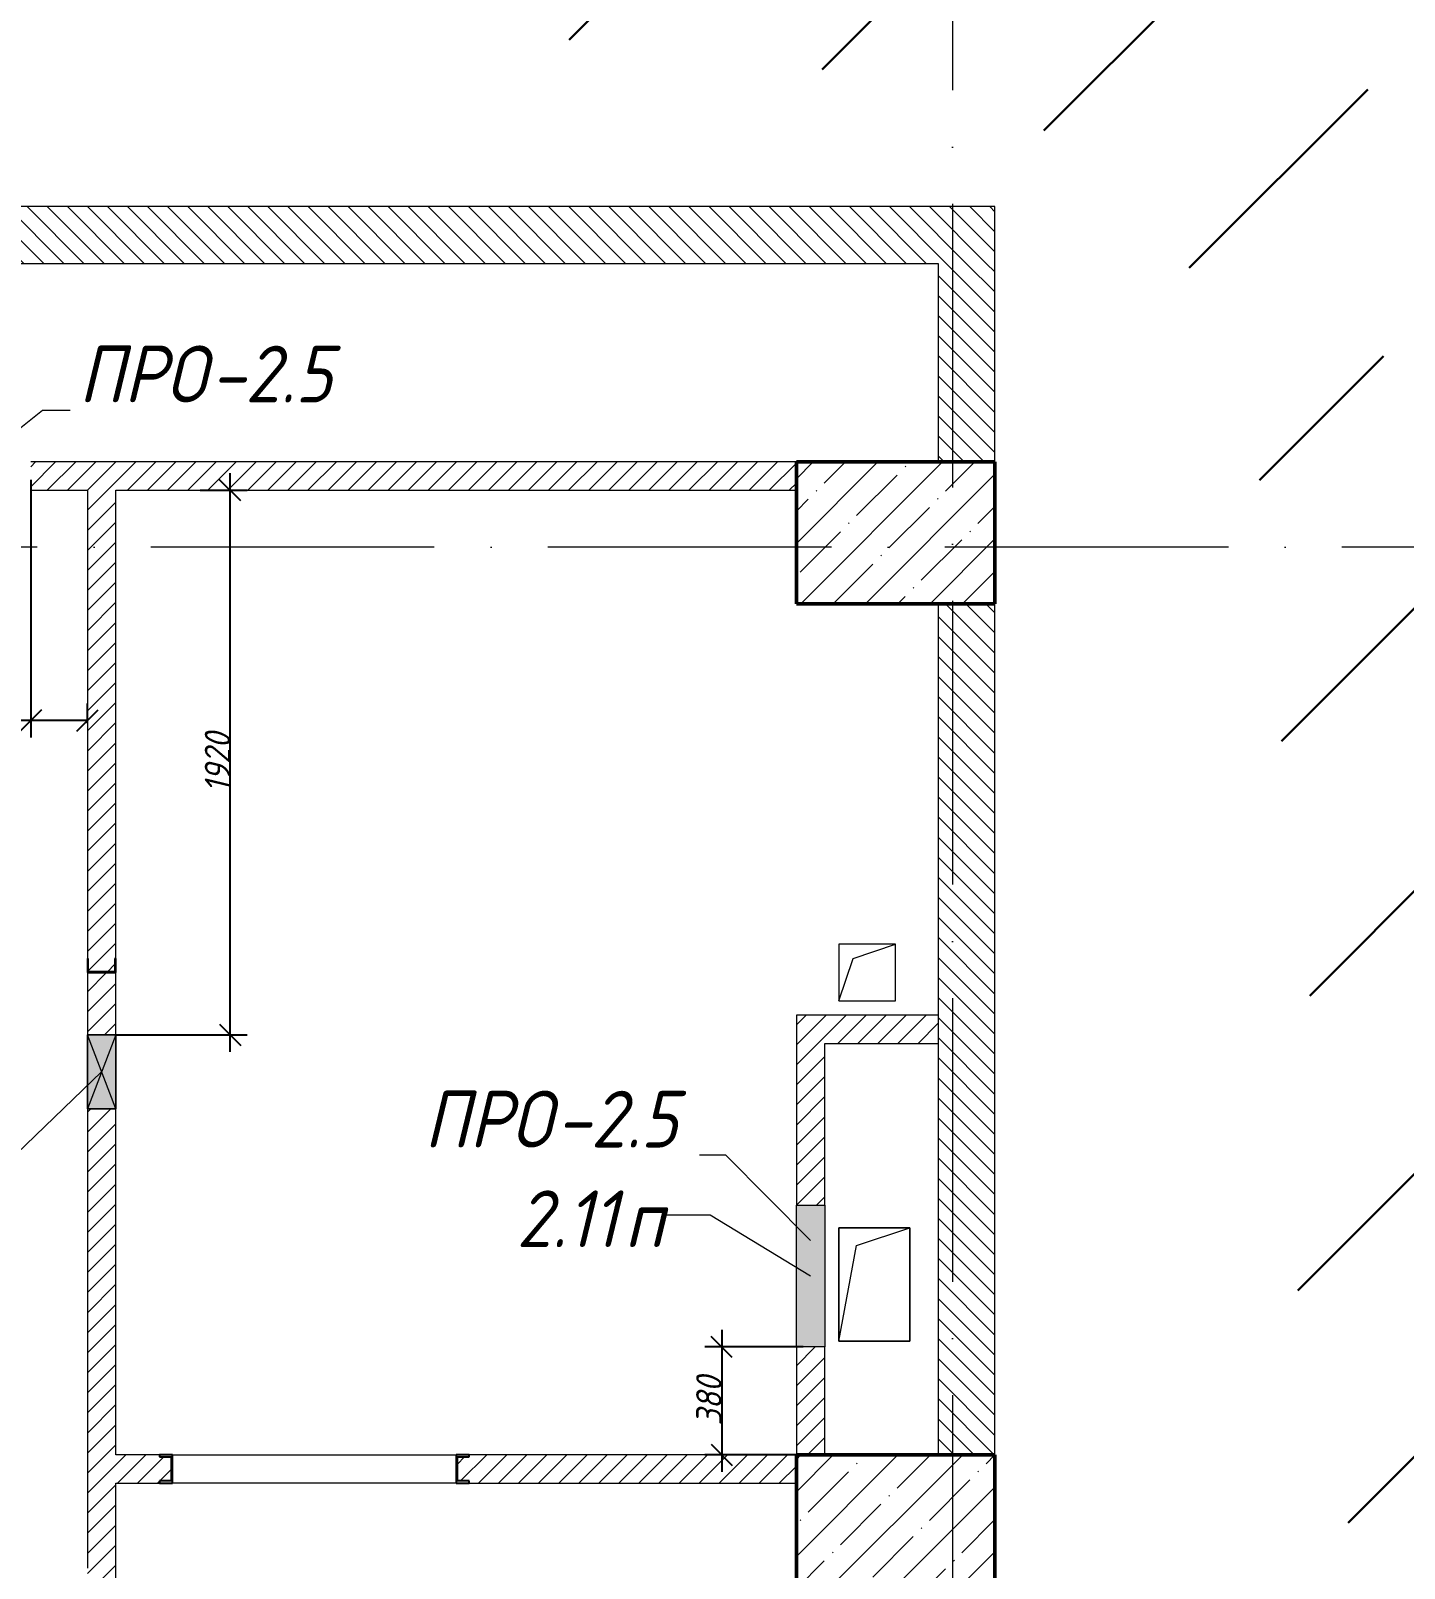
# Model space of a CAD drawing. Header units: millimetres. Extents: x -537608 to 253996, y -217170 to 186033.
# Drawn here: x -98798 to -93954, y 14105 to 19525 of the extents above; entities that cross this region are included whole.
import ezdxf

# ---------------------------------------------------------------- set-up
doc = ezdxf.new("R2010")
doc.units = ezdxf.units.MM
doc.linetypes.add('50_200_ШТРИХ_1Т_ш5_п1_п1_', pattern=[1400, 1000, -200, 0, -200])
for name, color, linetype, lineweight in [('2) окраска коммуникации', 152, 'Continuous', 30), ('A-____-____-DIMS', 7, 'Continuous', 9), ('A-DETL-GENF-OTLN', 7, 'Continuous', 9), ('A-FLOR-____-OTLN', 7, 'Continuous', 9), ('A-GENM-____-IDEN', 7, 'Continuous', 9), ('A-GENM-____-MCUT', 7, 'Continuous', 25), ('A-GENM-____-OTLN', 7, 'Continuous', 9), ('A-GENM-____-OTLN-1', 7, 'Continuous', 25), ('A-GLAZ-____-IDEN', 7, 'Continuous', 9), ('A-GLAZ-____-OTLN', 7, 'Continuous', 9), ('A-WALL-____-MCUT', 7, 'Continuous', 13), ('A-WALL-____-PATT-1', 7, 'Continuous', 9), ('A-WALL-FNSH-MCUT-1', 7, 'Continuous', 9), ('I-WALL-____-OTLN', 7, 'Continuous', 9), ('S-COLS-____-MCUT', 7, 'Continuous', 50), ('S-COLS-____-OTLN', 7, 'Continuous', 9), ('S-GRID-____-OTLN-1', 7, '50_200_ШТРИХ_1Т_ш5_п1_п1_', 9)]:
    doc.layers.add(name, color=color, linetype=linetype, lineweight=lineweight)
doc.styles.add('ISOCPEUR_I_11', font='isocpeui.ttf', dxfattribs={"width": 0.9, "height": 200})
doc.styles.add('ISOCPEUR_I_7', font='isocpeui.ttf', dxfattribs={"width": 0.9, "height": 90})
doc.dimstyles.new('ISO-1_8_0_9К_СРЕДНИЙ_Кладочные_1', dxfattribs={"dimscale": 304.8, "dimtxt": 89.638306, "dimasz": 0.246063, "dimexe": 0.19685, "dimexo": 0, "dimgap": 0, "dimtad": 1, "dimdec": 3, "dimrnd": 0.001, "dimdsep": 46, "dimtxsty": 'ISOCPEUR_I_7', "dimblk1": 'OBLIQUE', "dimblk2": 'OBLIQUE', "dimsah": 1, "dimcen": 0.09, "dimdle": 0.19685, "dimazin": 0, "dimtfac": 1, "dimtdec": 4, "dimtix": 1, "dimtmove": 0, "dimatfit": 3, "dimfxl": 1, "dimtvp": 1, "dimtolj": 1, "dimtzin": 0, "dimarcsym": 2})
doc.dimstyles.new('ISO-1_8_0_9К_СРЕДНИЙ_Кладочные_2', dxfattribs={"dimscale": 304.8, "dimtxt": 89.638306, "dimasz": 0.246063, "dimexe": 0.19685, "dimexo": 0, "dimgap": 0, "dimtad": 1, "dimdec": 3, "dimrnd": 0.001, "dimdsep": 46, "dimtxsty": 'ISOCPEUR_I_7', "dimblk1": 'OBLIQUE', "dimblk2": 'OBLIQUE', "dimsah": 1, "dimcen": 0.09, "dimdle": 0.19685, "dimazin": 0, "dimtfac": 1, "dimtdec": 4, "dimtix": 1, "dimtmove": 1, "dimatfit": 3, "dimfxl": 1, "dimtvp": 1, "dimtolj": 1, "dimtzin": 0, "dimarcsym": 2})
pattern_1 = [(135, (-184647.673, -45376.493), (-35.35534, -35.35534), [])]
pattern_2 = [(45, (-184647.673, -45376.493), (-35.35534, 35.35534), [])]

# ---------------------------------------------------------------- blocks, each defined once
blk = doc.blocks.new('BSC_Колонна _Прямоугольная - 500х700-V125-АР1_План отверстий 2 этажа в осях 1-64_Ю-ЯЯ')
at = {"layer": 'S-COLS-____-OTLN'}
h = blk.add_hatch(dxfattribs=at)
h.set_pattern_fill('FP_138', color=256, style=0, pattern_type=2)
h.set_pattern_definition([(315, (-63131.04, 88900), (114.04925, 114.04925), []), (315, (-63131.04, 88785.95), (114.04925, 114.04925), [201.613, -40.323, 3.353, -36.97])])
h.paths.add_polyline_path([(-250, 350), (-250, -350), (250, -350), (250, 350)], flags=0)
at = {"layer": 'S-COLS-____-MCUT'}
for p, q in [((250, 350), (-250, 350)), ((-250, 350), (-250, -350)), ((250, -350), (250, 350)), ((-250, -350), (250, -350))]:
    blk.add_line(p, q, dxfattribs=at)
blk = doc.blocks.new('BSC_Колонна _Прямоугольная - 500х700-V128-АР1_План отверстий 2 этажа в осях 1-64_Ю-ЯЯ')
at = {"layer": 'S-COLS-____-OTLN'}
h = blk.add_hatch(dxfattribs=at)
h.set_pattern_fill('FP_141', color=256, style=0, pattern_type=2)
h.set_pattern_definition([(315, (-59631.04, 88900), (114.04925, 114.04925), []), (315, (-59631.04, 88785.95), (114.04925, 114.04925), [201.613, -40.323, 3.353, -36.97])])
h.paths.add_polyline_path([(-250, 350), (-250, -350), (250, -350), (250, 350)], flags=0)
at = {"layer": 'S-COLS-____-MCUT'}
for p, q in [((250, 350), (-250, 350)), ((-250, 350), (-250, -350)), ((250, -350), (250, 350)), ((-250, -350), (250, -350))]:
    blk.add_line(p, q, dxfattribs=at)
blk = doc.blocks.new('154_Стойка_СКБ_Швеллер - СМ-2180_100-28278414-АР1_План отверстий 2 этажа в осях 1-64_Ю-ЯЯ')
at = {"layer": 'A-GENM-____-MCUT'}
for p, q in [((171, 50), (125, 50)), ((125, 50), (125, -50)), ((129.5, 42.4), (171, 42.4)), ((129.5, -42.4), (129.5, 42.4)), ((171, 42.4), (171, 50)), ((125, -50), (171, -50)), ((171, -42.4), (129.5, -42.4)), ((171, -50), (171, -42.4))]:
    blk.add_line(p, q, dxfattribs=at)
blk = doc.blocks.new('154_Фахверк_СКБ_Швеллер - Тип_100_3960-28331862-АР1_План отверстий 2 этажа в осях 1-64_Ю-ЯЯ')
at = {"layer": 'A-GENM-____-MCUT'}
for p, q in [((175, 50), (125, 50)), ((125, 50), (125, -50)), ((128, 47), (175, 47)), ((128, -47), (128, 47)), ((175, 47), (175, 50)), ((125, -50), (175, -50)), ((175, -47), (128, -47)), ((175, -50), (175, -47))]:
    blk.add_line(p, q, dxfattribs=at)
blk = doc.blocks.new('AR_Отверстие Ниша - Лючок-32405315-АР1_План отверстий 2 этажа в осях 1-64_Ю-ЯЯ')
at = {"layer": 'A-GLAZ-____-OTLN'}
blk.add_hatch(color=256, dxfattribs=at).paths.add_polyline_path([(-250, -50), (250, -50), (250, 50), (-250, 50)], flags=0)
for p, q in [((-250, 50), (250, 50)), ((-250, -50), (-250, 50)), ((250, 50), (250, -50)), ((250, -50), (-250, -50))]:
    blk.add_line(p, q, dxfattribs=at)
blk = doc.blocks.new('AR_Отверстие прямоугольное _в плите_ - AR_Отверстие прямоугольное _в плите_-30459207-АР1_План отверстий 2 этажа в осях 1-64_Ю-ЯЯ')
at = {"layer": 'A-GENM-____-OTLN'}
for p, q in [((100, 100), (-100, 100)), ((-100, 100), (-100, -100)), ((-50, 50), (100, 100)), ((100, -100), (100, 100)), ((-100, -100), (-50, 50)), ((-100, -100), (100, -100))]:
    blk.add_line(p, q, dxfattribs=at)
blk = doc.blocks.new('AR_Отверстие прямоугольное _в плите_ - AR_Отверстие прямоугольное _в плите_-30459204-АР1_План отверстий 2 этажа в осях 1-64_Ю-ЯЯ')
at = {"layer": 'A-GENM-____-OTLN'}
for p, q in [((125, 200), (-125, 200)), ((-125, 200), (-125, -200)), ((-62.5, 137.5), (125, 200)), ((125, -200), (125, 200)), ((-125, -200), (-62.5, 137.5)), ((-125, -200), (125, -200))]:
    blk.add_line(p, q, dxfattribs=at)
blk = doc.blocks.new('AR_Отверстие прямоугольное _в стене__БезПР - AR_Отверстие прямоугольное _в стене__БезПР-36789349-АР1_План отверстий 2 этажа в осях 1-64_Ю-ЯЯ')
at = {"layer": 'A-GLAZ-____-OTLN'}
blk.add_hatch(color=256, dxfattribs=at).paths.add_polyline_path([(130, 50), (-130, 50), (-130, -50), (130, -50)], flags=0)
at = {"layer": 'A-DETL-GENF-OTLN'}
for p, q in [((-130, -50), (-130, 50)), ((-130, 50), (130, 50)), ((130, 50), (-130, -50)), ((-130, 50), (130, -50)), ((130, 50), (-130, 50)), ((-130, 50), (-130, -50)), ((130, 50), (130, -50)), ((130, -50), (130, 50)), ((130, -50), (-130, -50)), ((-130, -50), (130, -50))]:
    blk.add_line(p, q, dxfattribs=at)
at = {"layer": 'A-GLAZ-____-OTLN'}
blk.add_line((130, 50), (-130, 50), dxfattribs=at)
blk = doc.blocks.new('_Oblique')
at = {"color": 0, "linetype": 'ByBlock', "lineweight": -2}
blk.add_line((-0.5, -0.5), (0.5, 0.5), dxfattribs=at)
blk = doc.blocks.new('*D2272')
at = {"layer": 'A-____-____-DIMS', "color": 0, "lineweight": -2, "transparency": 16777216}
for p, q in [((-96361.1, 14944.5), (-96361.1, 14444.5)), ((-96073.3, 14884.5), (-96421.1, 14884.5)), ((-96097.7, 14504.5), (-96421.1, 14504.5))]:
    blk.add_line(p, q, dxfattribs=at)
at = {"layer": 'Defpoints', "color": 0, "transparency": 16777216}
for p in [(-96073.3, 14884.5), (-96361.1, 14504.5), (-96097.7, 14504.5)]:
    blk.add_point(p, dxfattribs=at)
at = {"layer": 'A-____-____-DIMS', "color": 0, "lineweight": -2, "transparency": 16777216, "xscale": 75, "yscale": 75, "zscale": 75}
for p, rotation in [((-96361.1, 14884.5), 90), ((-96361.1, 14504.5), 270)]:
    blk.add_blockref('_Oblique', p, dxfattribs=dict(at, rotation=rotation))
at = {"layer": 'A-____-____-DIMS', "color": 0, "transparency": 16777216, "insert": (-96406.1, 14694.5), "char_height": 90, "width": 409.578, "attachment_point": 5, "rotation": 90, "style": 'ISOCPEUR_I_7'}
blk.add_mtext('\\A1;380', dxfattribs=at)
blk = doc.blocks.new('*D2273')
at = {"layer": 'A-____-____-DIMS', "color": 0, "lineweight": -2, "transparency": 16777216}
for p, q in [((-98797.7, 17941.1), (-98797.7, 17032.9)), ((-98597.7, 17083.8), (-98597.7, 17152.9)), ((-98797.7, 17092.9), (-99090.1, 17092.9)), ((-98597.7, 17092.9), (-98857.7, 17092.9))]:
    blk.add_line(p, q, dxfattribs=at)
at = {"layer": 'Defpoints', "color": 0, "transparency": 16777216}
for p in [(-98797.7, 17941.1), (-98597.7, 17092.9), (-98597.7, 17083.8)]:
    blk.add_point(p, dxfattribs=at)
at = {"layer": 'A-____-____-DIMS', "color": 0, "lineweight": -2, "transparency": 16777216, "xscale": 75, "yscale": 75, "zscale": 75, "rotation": 180}
blk.add_blockref('_Oblique', (-98797.7, 17092.9), dxfattribs=at)
at = {"layer": 'A-____-____-DIMS', "color": 0, "lineweight": -2, "transparency": 16777216, "xscale": 75, "yscale": 75, "zscale": 75}
blk.add_blockref('_Oblique', (-98597.7, 17092.9), dxfattribs=at)
at = {"layer": 'A-____-____-DIMS', "color": 0, "transparency": 16777216, "insert": (-99208.9, 17212.9), "char_height": 90, "width": 409.578, "attachment_point": 1, "line_spacing_factor": 1.149209, "style": 'ISOCPEUR_I_7'}
blk.add_mtext('\\A1;200', dxfattribs=at)
blk = doc.blocks.new('*D2333')
at = {"layer": 'A-____-____-DIMS', "color": 0, "lineweight": -2, "transparency": 16777216}
for p, q in [((-98094, 15924.5), (-98094, 17964.5)), ((-98200, 17904.5), (-98034, 17904.5)), ((-98497.7, 15984.5), (-98034, 15984.5))]:
    blk.add_line(p, q, dxfattribs=at)
at = {"layer": 'Defpoints', "color": 0, "transparency": 16777216}
for p in [(-98200, 17904.5), (-98094, 17904.5), (-98497.7, 15984.5)]:
    blk.add_point(p, dxfattribs=at)
at = {"layer": 'A-____-____-DIMS', "color": 0, "lineweight": -2, "transparency": 16777216, "xscale": 75, "yscale": 75, "zscale": 75}
for p, rotation in [((-98094, 17904.5), 90), ((-98094, 15984.5), 270)]:
    blk.add_blockref('_Oblique', p, dxfattribs=dict(at, rotation=rotation))
at = {"layer": 'A-____-____-DIMS', "color": 0, "transparency": 16777216, "insert": (-98139, 16944.5), "char_height": 90, "width": 504.733, "attachment_point": 5, "rotation": 90, "style": 'ISOCPEUR_I_7'}
blk.add_mtext('\\A1;1920', dxfattribs=at)

msp = doc.modelspace()

# ---------------------------------------------------------------- hatches: boundary and pattern name
at = {"layer": '2) окраска коммуникации'}
h = msp.add_hatch(dxfattribs=at)
h.set_pattern_fill('ANSI31', color=5, scale=222)
h.set_pattern_definition([(45, (-124537.44, -12133.2), (-498.404, 498.404), [])])
edge = h.paths.add_edge_path()
edge.add_spline(control_points=[(-109796.4477, 19603.2363), (-109405.6613, 19107.1486), (-108761.3909, 19603.2363), (-107937.5714, 19096.5941), (-107124.3121, 19719.3418), (-105973.0766, 19297.1394), (-105025.7387, 19476.528), (-104061.0659, 19152.9749), (-103149.2498, 19549.1626), (-100993.5717, 19264.9514), (-99394.5926, 19502.6644), (-98286.8285, 19807.5485), (-97136.7694, 19486.1402), (-96003.6246, 19418.533), (-94971.956, 19181.9077), (-94413.8399, 18252.3087), (-94413.8399, 16807.5485), (-94176.2923, 15728.4895), (-94632.9321, 15491.8643), (-93821.1271, 14274.9347), (-94835.883, 13666.4699), (-94345.6117, 12004.82), (-94734.6023, 11294.9437), (-94311.7863, 10707.5485), (-93009.516, 10263.9339), (-92992.6033, 11142.8275), (-92096.6725, 11548.4707), (-92096.6725, 13238.6514), (-92738.9143, 13576.6874), (-92096.6725, 14269.6612), (-92738.9143, 15114.752), (-92096.6725, 15807.7258), (-92823.4779, 16807.5485), (-92096.6725, 17548.6119), (-93309.5707, 18024.6169), (-93309.5707, 17700.7281), (-94024.2719, 17903.5497), (-94024.2719, 18507.5485), (-94091.9227, 19323.3009), (-94091.9227, 19807.5485), (-93686.3314, 21039.9453), (-93855.4569, 21834.3299), (-94362.8348, 22189.2677), (-95022.4271, 22375.1875), (-96003.3592, 22375.1875), (-96832.0769, 22358.2857), (-97660.7947, 22578.0091), (-98032.8726, 23304.7872), (-97863.7456, 24538.6186), (-97204.1548, 25557.5485), (-95461.5629, 25829.2748), (-94954.1834, 26944.7936), (-94700.4944, 27874.3926), (-94328.4181, 28195.5275), (-94497.5436, 29158.9302), (-93702.6512, 29192.7338), (-92890.8446, 29378.6536), (-92958.4954, 30663.1904), (-93499.3899, 31262.2493), (-92349.3324, 32935.5282), (-93397.9153, 33611.6002), (-92349.3324, 34575.0036), (-93093.4882, 35521.5044), (-92096.6725, 37059.5682), (-92096.6725, 37059.5682), (-92364.3144, 38251.0368), (-93057.7305, 39417.2617), (-94224.7007, 38774.9933), (-95205.6328, 39282.0473), (-96372.603, 38690.4843), (-98030.0385, 39518.6725), (-99044.796, 39214.4401), (-100296.3282, 38470.7602), (-99517.6765, 36837.5485), (-100160.3545, 35574.8853), (-98908.8223, 34374.8575), (-100278.7435, 32716.5485), (-99077.9478, 31281.8273), (-100177.604, 30365.5485), (-99095.1973, 28759.0309), (-100111.1343, 27453.1256), (-99755.9707, 26540.4284), (-99942.0089, 25965.7665), (-100770.7266, 25678.4359), (-102174.4731, 26202.3924), (-102732.5892, 25661.5341), (-103831.9102, 26286.9014), (-104203.9865, 25644.6323), (-105151.0932, 26337.6068), (-106346.6725, 24924.7495), (-104916.4898, 23238.2601), (-105406.955, 22181.3397), (-104798.1024, 21750.5485), (-105609.9075, 21237.5485), (-105609.9075, 20348.0516), (-106709.2269, 20263.5426), (-107030.5667, 20669.1858), (-107740.8955, 20297.3462), (-108248.275, 20990.3207), (-108958.6038, 20500.1678), (-109702.7596, 20314.248), (-109796.4477, 19603.2363)], knot_values=[0, 0, 0, 0, 1, 2, 3, 4, 5, 6, 7, 8, 9, 10, 11, 12, 13, 14, 15, 16, 17, 18, 19, 20, 21, 22, 23, 24, 25, 26, 27, 28, 29, 30, 31, 32, 33, 34, 35, 36, 37, 38, 39, 40, 41, 42, 43, 44, 45, 46, 47, 48, 49, 50, 51, 52, 53, 54, 55, 56, 57, 58, 59, 60, 61, 62, 63, 64, 65, 66, 67, 68, 69, 70, 71, 72, 73, 74, 75, 76, 77, 78, 79, 80, 81, 82, 83, 84, 85, 86, 87, 88, 89, 90, 91, 92, 93, 94, 95, 96, 97, 98, 99, 99, 99, 99], degree=3, periodic=0)
edge = h.paths.add_edge_path(flags=16)
edge.add_arc((-101992.4495, 21054.5161), 1274.5672, 125, 235, ccw=False)
edge.add_arc((-102056.9899, 23050.4715), 1162.0444, 125, 235, ccw=False)
edge.add_arc((-101314.1845, 23739.4222), 1433.6455, 59.4317392, 169.4317391, ccw=False)
edge.add_arc((-101696.08, 23285.0083), 2021.4887, -53.3391216, 56.6608783, ccw=False)
edge.add_arc((-101432.1512, 21092.0497), 1102.6336, -78.7902966, 31.2097033, ccw=False)
edge.add_arc((-101970.655, 20537.6075), 919.0678, 215, 325, ccw=False)
edge = h.paths.add_edge_path(flags=16)
edge.add_arc((-96550.6013, 29272.3181), 1174.7616, 125, 235, ccw=False)
edge.add_arc((-95978.8453, 32013.487), 2171.5877, 125, 235, ccw=False)
edge.add_arc((-96310.0507, 35098.1976), 1594.1487, 125, 235, ccw=False)
edge.add_arc((-96112.4881, 36410.2191), 1111.9458, 70.3179919, 180.3179918, ccw=False)
edge.add_arc((-95890.6898, 36311.381), 1155.9508, -27.5911346, 82.4088653, ccw=False)
edge.add_arc((-95767.891, 34488.2427), 1572.0517, -55, 55, ccw=False)
edge.add_arc((-95921.7966, 31692.944), 1840.3779, -55, 55, ccw=False)
edge.add_arc((-95987.1671, 29572.8705), 1277.4016, -81.3467367, 28.6532632, ccw=False)
edge.add_arc((-96509.6966, 28810.4622), 872.5123, 215, 325, ccw=False)
at = {"layer": 'A-WALL-____-PATT-1'}
h = msp.add_hatch(dxfattribs=at)
h.set_pattern_fill('FP_6', color=256, style=0, pattern_type=2)
h.set_pattern_definition(pattern_1)
h.paths.add_polyline_path([(-95397.6725, 18704.5485), (-95397.6725, 18904.5485), (-99791.6725, 18904.5485), (-99791.6725, 18835.5485), (-99797.6725, 18835.5485), (-99797.6725, 18904.5485), (-103047.6725, 18904.5485), (-103047.6725, 18704.5485), (-102422.6725, 18704.5485), (-102422.6725, 18804.5485), (-101172.6725, 18804.5485), (-101172.6725, 18704.5485), (-99797.6725, 18704.5485), (-99797.6725, 18773.5485), (-99791.6725, 18773.5485), (-99791.6725, 18704.5485), (-95597.6725, 18704.5485)], flags=0)
h.paths.add_polyline_path([(-104672.6725, 18704.5485), (-104147.6725, 18704.5485), (-104147.6725, 18904.5485), (-104741.6725, 18904.5485), (-104741.6725, 18835.5485), (-104747.6725, 18835.5485), (-104747.6725, 18773.5485), (-104741.6725, 18773.5485), (-104741.6725, 18704.5485)], flags=0)
h.paths.add_polyline_path([(-106247.6725, 18704.5485), (-106247.6725, 18904.5485), (-109697.6725, 18904.5485), (-109697.6725, 18704.5485), (-106892.8243, 18704.5485)], flags=0)
h = msp.add_hatch(dxfattribs=at)
h.set_pattern_fill('FP_6', color=256, style=0, pattern_type=2)
h.set_pattern_definition(pattern_1)
h.paths.add_polyline_path([(-95397.6725, 18004.5485), (-95397.6725, 18704.5485), (-95597.6725, 18704.5485), (-95597.6725, 18004.5485)], flags=0)
h = msp.add_hatch(dxfattribs=at)
h.set_pattern_fill('FP_5', color=256, style=0, pattern_type=2)
h.set_pattern_definition(pattern_2)
h.paths.add_polyline_path([(-96097.6725, 17904.5485), (-96097.6725, 18004.5485), (-98797.6725, 18004.5485), (-98797.6725, 17904.5485), (-96287.8203, 17904.5485)], flags=0)
h.paths.add_polyline_path([(-99297.6725, 17904.5485), (-99297.6725, 18004.5485), (-101147.6725, 18004.5485), (-101147.6725, 17904.5485), (-99822.8216, 17904.5485)], flags=0)
h = msp.add_hatch(dxfattribs=at)
h.set_pattern_fill('FP_5', color=256, style=0, pattern_type=2)
h.set_pattern_definition(pattern_2)
h.paths.add_polyline_path([(-98497.6725, 10004.5485), (-98497.6725, 12004.5485), (-98597.6725, 12004.5485), (-98597.6725, 10004.5485)], flags=0)
h.paths.add_polyline_path([(-98594.6725, 12007.5485), (-98500.6725, 12007.5485), (-98500.6725, 12054.5485), (-98497.6725, 12054.5485), (-98497.6725, 15724.5485), (-98597.6725, 15724.5485), (-98597.6725, 12054.5485), (-98594.6725, 12054.5485)], flags=0)
h.paths.add_polyline_path([(-98541.2019, 15984.5485), (-98497.6725, 15984.5485), (-98497.6725, 16204.5485), (-98597.6725, 16204.5485), (-98597.6725, 15984.5485), (-98594.6725, 15984.5485)], flags=0)
h.paths.add_polyline_path([(-98547.7608, 16207.5485), (-98500.6725, 16207.5485), (-98500.6725, 16254.5485), (-98497.6725, 16254.5485), (-98497.6725, 17904.5485), (-98597.6725, 17904.5485), (-98597.6725, 16254.5485), (-98594.6725, 16254.5485), (-98594.6725, 16207.5485)], flags=0)
h = msp.add_hatch(dxfattribs=at)
h.set_pattern_fill('FP_6', color=256, style=0, pattern_type=2)
h.set_pattern_definition(pattern_1)
h.paths.add_polyline_path([(-95397.6725, 14504.5485), (-95397.6725, 17504.5485), (-95597.6725, 17504.5485), (-95597.6725, 14504.5485)], flags=0)
h = msp.add_hatch(dxfattribs=at)
h.set_pattern_fill('FP_5', color=256, style=0, pattern_type=2)
h.set_pattern_definition(pattern_2)
h.paths.add_polyline_path([(-96097.6725, 14504.5485), (-95997.6725, 14504.5485), (-95997.6725, 14884.5485), (-96097.6725, 14884.5485)], flags=0)
h.paths.add_polyline_path([(-96097.6725, 15384.5485), (-95997.6725, 15384.5485), (-95997.6725, 16054.5485), (-96097.6725, 16054.5485)], flags=0)
h = msp.add_hatch(dxfattribs=at)
h.set_pattern_fill('FP_5', color=256, style=0, pattern_type=2)
h.set_pattern_definition(pattern_2)
h.paths.add_polyline_path([(-95597.6725, 15954.5485), (-95597.6725, 16054.5485), (-95997.6725, 16054.5485), (-95997.6725, 15954.5485)], flags=0)
h = msp.add_hatch(dxfattribs=at)
h.set_pattern_fill('FP_5', color=256, style=0, pattern_type=2)
h.set_pattern_definition(pattern_2)
h.paths.add_polyline_path([(-97251.6725, 14404.5485), (-96097.6725, 14404.5485), (-96097.6725, 14504.5485), (-97251.6725, 14504.5485), (-97251.6725, 14496.9485), (-97293.1725, 14496.9485), (-97293.1725, 14412.1485), (-97251.6725, 14412.1485)], flags=0)
h.paths.add_polyline_path([(-98497.6725, 14404.5485), (-98343.6725, 14404.5485), (-98343.6725, 14412.1485), (-98302.1725, 14412.1485), (-98302.1725, 14496.9485), (-98343.6725, 14496.9485), (-98343.6725, 14504.5485), (-98497.6725, 14504.5485), (-98497.6725, 14412.1485)], flags=0)

# ---------------------------------------------------------------- linework, layer by layer
at = {"layer": 'A-FLOR-____-OTLN'}
for p, q in [((-95947.6725, 15304.5485), (-95697.6725, 15304.5485)), ((-95947.6725, 14904.5485), (-95947.6725, 15304.5485)), ((-95697.6725, 15304.5485), (-95697.6725, 14904.5485)), ((-95697.6725, 14904.5485), (-95947.6725, 14904.5485))]:
    msp.add_line(p, q, dxfattribs=at)
at = {"layer": 'A-GENM-____-IDEN'}
for p, q in [((-99047.6725, 17954.5485), (-98756.2635, 18187.2268)), ((-98756.2635, 18187.2268), (-98658.0984, 18187.2268)), ((-96346.916, 15560.5717), (-96439.8026, 15560.5717)), ((-96047.6725, 15259.7028), (-96346.916, 15560.5717))]:
    msp.add_line(p, q, dxfattribs=at)
at = {"layer": 'A-GLAZ-____-IDEN'}
for p, q in [((-98547.6725, 15854.5485), (-99007.6788, 15411.8525)), ((-96401.509, 15348.8904), (-96560.1821, 15348.8904)), ((-96047.6725, 15134.5485), (-96401.509, 15348.8904))]:
    msp.add_line(p, q, dxfattribs=at)
at = {"layer": 'A-WALL-____-MCUT'}
for p, q in [((-95397.6725, 18904.5485), (-99722.6725, 18904.5485)), ((-95397.6725, 18004.5485), (-95397.6725, 18904.5485)), ((-99722.6725, 18704.5485), (-95597.6725, 18704.5485)), ((-95597.6725, 18704.5485), (-95597.6725, 18004.5485)), ((-95597.6725, 17504.5485), (-95597.6725, 14504.5485)), ((-95397.6725, 14504.5485), (-95397.6725, 17504.5485))]:
    msp.add_line(p, q, dxfattribs=at)
at = {"layer": 'A-WALL-FNSH-MCUT-1'}
for p, q in [((-96097.6725, 18004.5485), (-98797.6725, 18004.5485)), ((-98797.6725, 17904.5485), (-98597.6725, 17904.5485)), ((-98597.6725, 17904.5485), (-98597.6725, 16254.5485)), ((-98497.6725, 16254.5485), (-98497.6725, 17904.5485)), ((-98497.6725, 17904.5485), (-96097.6725, 17904.5485)), ((-98597.6725, 16204.5485), (-98597.6725, 15984.5485)), ((-98497.6725, 15984.5485), (-98497.6725, 16204.5485)), ((-96097.6725, 16054.5485), (-96097.6725, 15384.5485)), ((-95597.6725, 16054.5485), (-96097.6725, 16054.5485)), ((-95997.6725, 15384.5485), (-95997.6725, 15954.5485)), ((-95997.6725, 15954.5485), (-95597.6725, 15954.5485)), ((-98597.6725, 15724.5485), (-98597.6725, 14104.5485)), ((-98497.6725, 14504.5485), (-98497.6725, 15724.5485)), ((-96097.6725, 14884.5485), (-96097.6725, 14504.5485)), ((-95997.6725, 14504.5485), (-95997.6725, 14884.5485)), ((-98343.6725, 14504.5485), (-98497.6725, 14504.5485)), ((-96097.6725, 14504.5485), (-97251.6725, 14504.5485)), ((-98497.6725, 12054.5485), (-98497.6725, 14404.5485)), ((-98497.6725, 14404.5485), (-98343.6725, 14404.5485)), ((-97251.6725, 14404.5485), (-96097.6725, 14404.5485))]:
    msp.add_line(p, q, dxfattribs=at)
at = {"layer": 'I-WALL-____-OTLN'}
for p, q in [((-98297.6725, 14504.5485), (-97297.6725, 14504.5485)), ((-97297.6725, 14404.5485), (-98297.6725, 14404.5485))]:
    msp.add_line(p, q, dxfattribs=at)
at = {"layer": 'S-GRID-____-OTLN-1'}
for p, q in [((-95547.6725, 45516.3579), (-95547.6725, -5395.4515)), ((-80573.2659, 17704.5485), (-189316.4427, 17704.5485))]:
    msp.add_line(p, q, dxfattribs=at)

# ---------------------------------------------------------------- block references
at = {"layer": 'A-GENM-____-OTLN'}
for name, p in [('AR_Отверстие прямоугольное _в плите_ - AR_Отверстие прямоугольное _в плите_-30459207-АР1_План отверстий 2 этажа в осях 1-64_Ю-ЯЯ', (-95847.6725, 16204.3418)), ('AR_Отверстие прямоугольное _в плите_ - AR_Отверстие прямоугольное _в плите_-30459204-АР1_План отверстий 2 этажа в осях 1-64_Ю-ЯЯ', (-95822.6725, 15104.5485))]:
    msp.add_blockref(name, p, dxfattribs=at)
at = {"layer": 'A-GENM-____-OTLN-1'}
for name, p, rotation in [('154_Фахверк_СКБ_Швеллер - Тип_100_3960-28331862-АР1_План отверстий 2 этажа в осях 1-64_Ю-ЯЯ', (-98547.6725, 16079.5485), 90), ('154_Стойка_СКБ_Швеллер - СМ-2180_100-28278414-АР1_План отверстий 2 этажа в осях 1-64_Ю-ЯЯ', (-98172.6725, 14454.5485), 180)]:
    msp.add_blockref(name, p, dxfattribs=dict(at, rotation=rotation))
msp.add_blockref('154_Стойка_СКБ_Швеллер - СМ-2180_100-28278414-АР1_План отверстий 2 этажа в осях 1-64_Ю-ЯЯ', (-97422.6725, 14454.5485), dxfattribs=at)
at = {"layer": 'A-GLAZ-____-OTLN'}
for name, p, rotation in [('AR_Отверстие прямоугольное _в стене__БезПР - AR_Отверстие прямоугольное _в стене__БезПР-36789349-АР1_План отверстий 2 этажа в осях 1-64_Ю-ЯЯ', (-98547.6725, 15854.5485), 270), ('AR_Отверстие Ниша - Лючок-32405315-АР1_План отверстий 2 этажа в осях 1-64_Ю-ЯЯ', (-96047.6725, 15134.5485), 90)]:
    msp.add_blockref(name, p, dxfattribs=dict(at, rotation=rotation))
at = {"layer": 'S-COLS-____-OTLN', "rotation": 89.9999999999999}
for name, p in [('BSC_Колонна _Прямоугольная - 500х700-V125-АР1_План отверстий 2 этажа в осях 1-64_Ю-ЯЯ', (-95747.6725, 17754.5485)), ('BSC_Колонна _Прямоугольная - 500х700-V128-АР1_План отверстий 2 этажа в осях 1-64_Ю-ЯЯ', (-95747.6725, 14254.5485))]:
    msp.add_blockref(name, p, dxfattribs=at)

# ---------------------------------------------------------------- texts
at = {"layer": 'A-GENM-____-IDEN', "char_height": 200, "attachment_point": 1, "style": 'ISOCPEUR_I_11'}
for s, insert, width in [('ПРО', (-98628.505, 18414.3429), 562.784625), ('-2.5', (-98164.1613, 18414.3429), 548.35425), ('ПРО', (-97410.2093, 15787.6879), 562.784625), ('-2.5', (-96945.8655, 15787.6879), 548.35425)]:
    msp.add_mtext(s, dxfattribs=dict(at, insert=insert, width=width))
at = {"layer": 'A-GLAZ-____-IDEN', "char_height": 200, "attachment_point": 1, "style": 'ISOCPEUR_I_11'}
for s, insert, width in [('2.11', (-97084.5408, 15436.505), 461.772), ('\\fISOCPEUR|b0|i1|c204|p34|;\\W.9;п', (-96703.5408, 15436.505), 158.734125)]:
    msp.add_mtext(s, dxfattribs=dict(at, insert=insert, width=width))

# ---------------------------------------------------------------- dimensions: what is measured, and where the dimension line sits
at = {"layer": 'A-____-____-DIMS'}
dim = msp.add_linear_dim(base=(-98597.6725, 17092.8775), p1=(-98797.6725, 17941.1487), p2=(-98597.6725, 17083.7815), dimstyle='ISO-1_8_0_9К_СРЕДНИЙ_Кладочные_1', override={"dimpost": '<>', "dimfxl": 880.385422}, dxfattribs=at)
dim.commit()
dim.dimension.update_dxf_attribs({"geometry": '*D2273', "text_midpoint": (-99004.0743, 17092.8775), "dimtype": 160})
for base, p1, p2, override, picture, middle in [((-98093.9761, 17904.5485), (-98497.6725, 15984.5485), (-98200.0421, 17904.5485), {"dimpost": '<>', "dimfxl": 1942.931772}, '*D2333', (-98138.9761, 16944.5485)), ((-96361.0831, 14504.5485), (-96073.2584, 14884.5485), (-96097.6725, 14504.5485), {"dimpost": '<>', "dimfxl": 380.783466}, '*D2272', (-96406.0831, 14694.5485))]:
    dim = msp.add_linear_dim(base=base, p1=p1, p2=p2, angle=90, dimstyle='ISO-1_8_0_9К_СРЕДНИЙ_Кладочные_2', override=override, dxfattribs=at)
    dim.commit()
    dim.dimension.update_dxf_attribs({"geometry": picture, "text_midpoint": middle})

doc.saveas('drawing.dxf')
